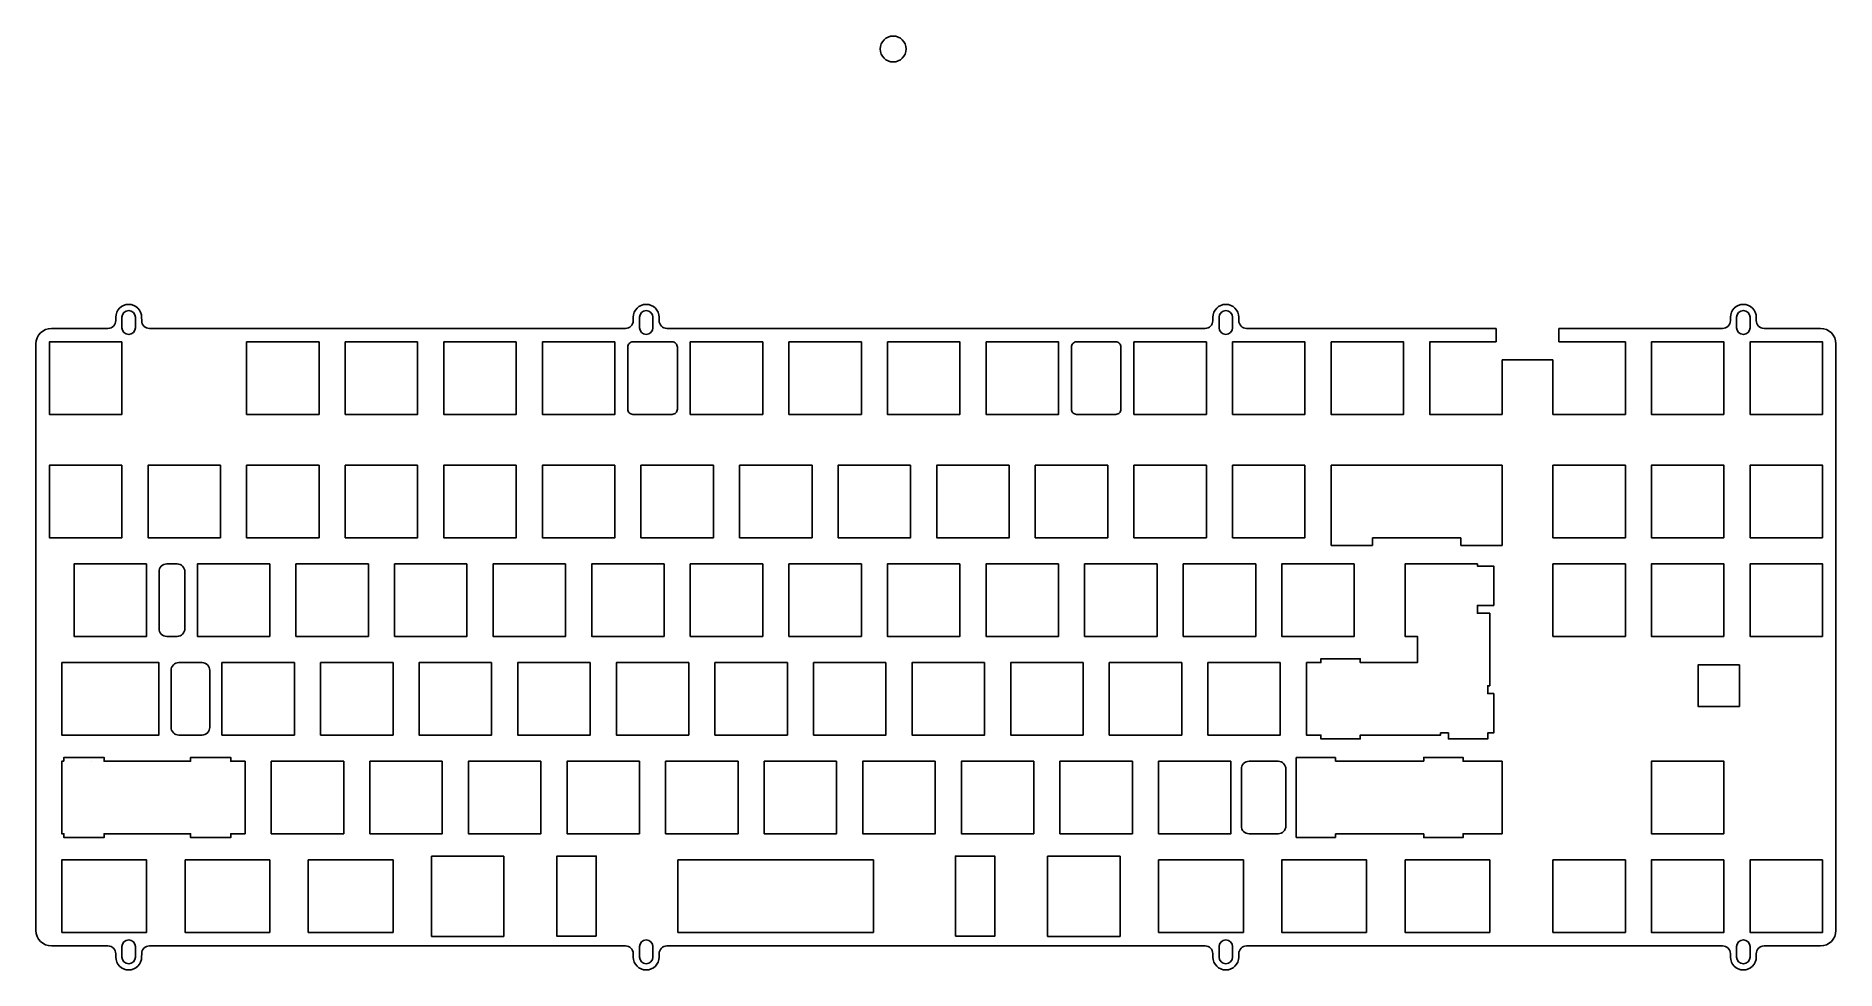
# Model space of a CAD drawing. Header units: millimetres. Extents: x 160 to 507, y 124 to 305.
import ezdxf

# ---------------------------------------------------------------- set-up
doc = ezdxf.new("R2010")
doc.units = ezdxf.units.MM

msp = doc.modelspace()

# ---------------------------------------------------------------- linework, layer by layer
for p, q in [((173.57, 248.1), (162.66, 248.1)), ((175.07, 250.24), (175.07, 249.6)), ((176.27, 250.24), (176.27, 248.24)), ((178.87, 250.24), (178.87, 248.24)), ((180.07, 250.24), (180.08, 249.57)), ((273.56, 248.1), (181.58, 248.1)), ((275.07, 250.24), (275.06, 249.57)), ((276.27, 250.24), (276.27, 248.24)), ((278.87, 250.24), (278.87, 248.24)), ((280.07, 250.24), (280.07, 249.6)), ((385.56, 248.1), (281.57, 248.1)), ((387.07, 250.24), (387.06, 249.57)), ((388.27, 250.24), (388.27, 248.24)), ((390.87, 250.24), (390.87, 248.24)), ((392.07, 250.24), (392.07, 249.6)), ((441.82, 248.1), (393.57, 248.1)), ((441.82, 248.1), (441.82, 245.5)), ((485.56, 248.1), (453.92, 248.1)), ((453.92, 248.1), (453.92, 245.5)), ((487.07, 250.24), (487.06, 249.57)), ((488.27, 250.24), (488.27, 248.24)), ((490.87, 250.24), (490.87, 248.24)), ((492.07, 250.24), (492.07, 249.6)), ((504.47, 248.1), (493.57, 248.1)), ((159.66, 245.1), (159.66, 131.88)), ((507.47, 245.1), (507.47, 131.88)), ((442.96, 242), (452.77, 242)), ((409.91, 206.19), (409.91, 221.68)), ((442.96, 221.68), (442.96, 206.19)), ((434.95, 207.68), (417.92, 207.68)), ((417.92, 206.19), (417.92, 207.68)), ((434.95, 206.19), (434.95, 207.68)), ((236.08, 146.23), (236.08, 130.73)), ((250.08, 130.73), (250.08, 146.23)), ((355.14, 130.73), (355.14, 146.23)), ((355.14, 146.23), (369.14, 146.23)), ((369.14, 146.23), (369.14, 130.73)), ((321.52, 145.48), (283.71, 145.48)), ((283.71, 131.48), (283.71, 145.48)), ((321.52, 131.48), (321.52, 145.48)), ((162.66, 128.88), (173.57, 128.88)), ((176.27, 126.74), (176.27, 128.74)), ((178.87, 126.74), (178.87, 128.74)), ((181.58, 128.88), (273.56, 128.88)), ((276.27, 126.74), (276.27, 128.74)), ((278.87, 126.74), (278.87, 128.74)), ((281.57, 128.88), (385.56, 128.88)), ((283.71, 131.48), (321.52, 131.48)), ((369.14, 130.73), (355.14, 130.73)), ((388.27, 126.74), (388.27, 128.74)), ((390.87, 126.74), (390.87, 128.74)), ((393.57, 128.88), (485.56, 128.88)), ((488.27, 126.74), (488.27, 128.74)), ((490.87, 126.74), (490.87, 128.74)), ((493.57, 128.88), (504.47, 128.88)), ((175.07, 126.74), (175.07, 127.38)), ((180.07, 126.74), (180.08, 127.41)), ((275.07, 126.74), (275.06, 127.41)), ((280.07, 126.74), (280.07, 127.38)), ((387.07, 126.74), (387.06, 127.41)), ((392.07, 126.74), (392.07, 127.38)), ((487.07, 126.74), (487.06, 127.41)), ((492.07, 126.74), (492.07, 127.38))]:
    msp.add_line(p, q)
at = {"linetype": 'Continuous'}
for p, q in [((409.91, 221.68), (442.96, 221.68)), ((409.91, 206.19), (417.92, 206.19)), ((442.96, 206.19), (434.95, 206.19)), ((410.78, 165.28), (403.18, 165.28)), ((403.18, 165.28), (403.18, 149.79)), ((410.78, 164.53), (410.78, 165.28)), ((427.8, 164.53), (410.78, 164.53)), ((403.18, 149.79), (410.78, 149.79)), ((410.78, 149.79), (410.78, 150.53)), ((410.78, 150.53), (427.8, 150.53)), ((250.08, 146.23), (236.08, 146.23)), ((236.08, 130.73), (250.08, 130.73))]:
    msp.add_line(p, q, dxfattribs=at)
for points in [[(176.26, 245.5), (176.26, 231.5), (162.26, 231.5), (162.26, 245.5)], [(214.36, 245.5), (214.36, 231.5), (200.36, 231.5), (200.36, 245.5)], [(233.41, 245.5), (233.41, 231.5), (219.41, 231.5), (219.41, 245.5)], [(252.46, 245.5), (252.46, 231.5), (238.46, 231.5), (238.46, 245.5)], [(271.51, 245.5), (271.51, 231.5), (257.51, 231.5), (257.51, 245.5)], [(286.09, 245.5), (286.09, 231.5), (300.09, 231.5), (300.09, 245.5)], [(305.14, 245.5), (305.14, 231.5), (319.14, 231.5), (319.14, 245.5)], [(324.19, 245.5), (324.19, 231.5), (338.19, 231.5), (338.19, 245.5)], [(343.24, 245.5), (343.24, 231.5), (357.24, 231.5), (357.24, 245.5)], [(371.81, 245.5), (371.81, 231.5), (385.81, 231.5), (385.81, 245.5)], [(390.86, 245.5), (390.86, 231.5), (404.86, 231.5), (404.86, 245.5)], [(409.91, 245.5), (409.91, 231.5), (423.91, 231.5), (423.91, 245.5)], [(485.82, 231.5), (485.82, 245.5), (471.82, 245.5), (471.82, 231.5)], [(504.87, 231.5), (504.87, 245.5), (490.87, 245.5), (490.87, 231.5)], [(176.26, 221.68), (176.26, 207.68), (162.26, 207.68), (162.26, 221.68)], [(195.31, 221.68), (195.31, 207.68), (181.31, 207.68), (181.31, 221.68)], [(214.36, 221.68), (214.36, 207.68), (200.36, 207.68), (200.36, 221.68)], [(233.41, 221.68), (233.41, 207.68), (219.41, 207.68), (219.41, 221.68)], [(252.46, 221.68), (252.46, 207.68), (238.46, 207.68), (238.46, 221.68)], [(271.51, 221.68), (271.51, 207.68), (257.51, 207.68), (257.51, 221.68)], [(290.56, 221.68), (290.56, 207.68), (276.56, 207.68), (276.56, 221.68)], [(309.61, 221.68), (309.61, 207.68), (295.61, 207.68), (295.61, 221.68)], [(328.66, 221.68), (328.66, 207.68), (314.66, 207.68), (314.66, 221.68)], [(347.71, 221.68), (347.71, 207.68), (333.71, 207.68), (333.71, 221.68)], [(366.76, 221.68), (366.76, 207.68), (352.76, 207.68), (352.76, 221.68)], [(385.81, 221.68), (385.81, 207.68), (371.81, 207.68), (371.81, 221.68)], [(404.86, 221.68), (404.86, 207.68), (390.86, 207.68), (390.86, 221.68)], [(466.77, 207.68), (466.77, 221.68), (452.77, 221.68), (452.77, 207.68)], [(485.82, 207.68), (485.82, 221.68), (471.82, 221.68), (471.82, 207.68)], [(504.87, 207.68), (504.87, 221.68), (490.87, 221.68), (490.87, 207.68)], [(181.02, 202.63), (181.02, 188.63), (167.02, 188.63), (167.02, 202.63)], [(204.84, 202.63), (204.84, 188.63), (190.84, 188.63), (190.84, 202.63)], [(223.89, 202.63), (223.89, 188.63), (209.89, 188.63), (209.89, 202.63)], [(242.94, 202.63), (242.94, 188.63), (228.94, 188.63), (228.94, 202.63)], [(261.99, 202.63), (261.99, 188.63), (247.99, 188.63), (247.99, 202.63)], [(281.04, 202.63), (281.04, 188.63), (267.04, 188.63), (267.04, 202.63)], [(300.09, 202.63), (300.09, 188.63), (286.09, 188.63), (286.09, 202.63)], [(319.14, 202.63), (319.14, 188.63), (305.14, 188.63), (305.14, 202.63)], [(338.19, 202.63), (338.19, 188.63), (324.19, 188.63), (324.19, 202.63)], [(357.24, 202.63), (357.24, 188.63), (343.24, 188.63), (343.24, 202.63)], [(376.29, 202.63), (376.29, 188.63), (362.29, 188.63), (362.29, 202.63)], [(395.34, 202.63), (395.34, 188.63), (381.34, 188.63), (381.34, 202.63)], [(414.39, 202.63), (414.39, 188.63), (400.39, 188.63), (400.39, 202.63)], [(405.15, 183.58), (407.94, 183.58), (407.94, 184.33), (415.54, 184.33), (415.54, 183.58), (426.58, 183.58), (426.58, 188.63), (424.2, 188.63), (424.2, 202.63), (438.2, 202.63), (438.2, 202.22), (441.33, 202.22), (441.33, 194.62), (438.2, 194.62), (438.2, 193.11), (440.58, 193.11), (440.58, 179.11), (440.17, 179.11), (440.17, 177.6), (441.33, 177.6), (441.33, 170), (440.17, 170), (440.17, 168.84), (432.57, 168.84), (432.57, 170), (431.06, 170), (431.06, 169.58), (415.54, 169.58), (415.54, 168.84), (407.94, 168.84), (407.94, 169.58), (405.15, 169.58)], [(466.77, 188.63), (466.77, 202.63), (452.77, 202.63), (452.77, 188.63)], [(485.82, 188.63), (485.82, 202.63), (471.82, 202.63), (471.82, 188.63)], [(504.87, 188.63), (504.87, 202.63), (490.87, 202.63), (490.87, 188.63)], [(164.64, 183.58), (164.64, 169.58), (183.41, 169.58), (183.41, 183.58)], [(209.6, 183.58), (209.6, 169.58), (195.6, 169.58), (195.6, 183.58)], [(228.65, 183.58), (228.65, 169.58), (214.65, 169.58), (214.65, 183.58)], [(247.7, 183.58), (247.7, 169.58), (233.7, 169.58), (233.7, 183.58)], [(266.75, 183.58), (266.75, 169.58), (252.75, 169.58), (252.75, 183.58)], [(285.8, 183.58), (285.8, 169.58), (271.8, 169.58), (271.8, 183.58)], [(304.85, 183.58), (304.85, 169.58), (290.85, 169.58), (290.85, 183.58)], [(323.9, 183.58), (323.9, 169.58), (309.9, 169.58), (309.9, 183.58)], [(342.95, 183.58), (342.95, 169.58), (328.95, 169.58), (328.95, 183.58)], [(362, 183.58), (362, 169.58), (348, 169.58), (348, 183.58)], [(381.05, 183.58), (381.05, 169.58), (367.05, 169.58), (367.05, 183.58)], [(400.1, 183.58), (400.1, 169.58), (386.1, 169.58), (386.1, 183.58)], [(488.82, 183.13), (488.82, 175.13), (480.82, 175.13), (480.82, 183.13)], [(165.06, 164.53), (165.06, 165.28), (172.81, 165.28), (172.81, 164.53), (189.53, 164.53), (189.53, 165.28), (197.28, 165.28), (197.28, 164.53), (200.07, 164.53), (200.07, 150.53), (197.28, 150.53), (197.28, 149.79), (189.53, 149.79), (189.53, 150.53), (172.81, 150.53), (172.81, 149.79), (165.06, 149.79), (165.06, 150.53), (164.64, 150.53), (164.64, 164.53)], [(170.43, 164.53), (170.43, 164.53)], [(219.12, 164.53), (219.12, 150.53), (205.12, 150.53), (205.12, 164.53)], [(238.17, 164.53), (238.17, 150.53), (224.17, 150.53), (224.17, 164.53)], [(257.22, 164.53), (257.22, 150.53), (243.22, 150.53), (243.22, 164.53)], [(276.27, 164.53), (276.27, 150.53), (262.27, 150.53), (262.27, 164.53)], [(295.32, 164.53), (295.32, 150.53), (281.32, 150.53), (281.32, 164.53)], [(314.37, 164.53), (314.37, 150.53), (300.37, 150.53), (300.37, 164.53)], [(333.42, 164.53), (333.42, 150.53), (319.42, 150.53), (319.42, 164.53)], [(352.47, 164.53), (352.47, 150.53), (338.47, 150.53), (338.47, 164.53)], [(371.52, 164.53), (371.52, 150.53), (357.52, 150.53), (357.52, 164.53)], [(390.57, 164.53), (390.57, 150.53), (376.57, 150.53), (376.57, 164.53)], [(485.82, 150.53), (485.82, 164.53), (471.82, 164.53), (471.82, 150.53)], [(164.64, 131.48), (164.64, 145.48), (181.02, 145.48), (181.02, 131.48)], [(188.46, 145.48), (204.84, 145.48), (204.84, 131.48), (188.46, 131.48)], [(212.27, 145.48), (228.65, 145.48), (228.65, 131.48), (212.27, 131.48)], [(392.96, 131.48), (376.57, 131.48), (376.57, 145.48), (392.96, 145.48)], [(416.77, 131.48), (400.39, 131.48), (400.39, 145.48), (416.77, 145.48)], [(424.2, 145.48), (440.58, 145.48), (440.58, 131.48), (424.2, 131.48)], [(466.77, 145.48), (466.77, 131.48), (452.77, 131.48), (452.77, 145.48)], [(485.82, 145.48), (485.82, 131.48), (471.82, 131.48), (471.82, 145.48)], [(504.87, 145.48), (504.87, 131.48), (490.87, 131.48), (490.87, 145.48)]]:
    msp.add_lwpolyline(points, close=True)
for points in [[(274.01, 232.5, 0.414214), (275.01, 231.5), (282.59, 231.5, 0.414214), (283.59, 232.5), (283.59, 244.5, 0.414214), (282.59, 245.5), (275.01, 245.5, 0.414214), (274.01, 244.5)], [(359.74, 232.5, 0.414214), (360.74, 231.5), (368.31, 231.5, 0.414214), (369.31, 232.5), (369.31, 244.5, 0.414214), (368.31, 245.5), (360.74, 245.5, 0.414214), (359.74, 244.5)], [(186.93, 202.63, -0.414214), (188.43, 201.13), (188.43, 190.13, -0.414214), (186.93, 188.63), (184.93, 188.63, -0.414214), (183.43, 190.13), (183.43, 201.13, -0.414214), (184.93, 202.63)], [(191.74, 169.58, 0.414214), (193.24, 171.08), (193.24, 182.08, 0.414214), (191.74, 183.58), (187.26, 183.58, 0.414214), (185.76, 182.08), (185.76, 171.08, 0.414214), (187.26, 169.58)], [(399.68, 164.53), (394.07, 164.53, 0.414214), (392.57, 163.03), (392.57, 152.03, 0.414214), (394.07, 150.53), (399.68, 150.53, 0.414214), (401.18, 152.03), (401.18, 163.03, 0.414214)]]:
    msp.add_lwpolyline(points, format="xyb", close=True)
for points in [[(441.82, 245.5), (428.96, 245.5), (428.96, 231.5), (442.96, 231.5), (442.96, 242)], [(452.77, 242), (452.77, 231.5), (466.77, 231.5), (466.77, 245.5), (453.92, 245.5)], [(427.8, 150.53), (427.8, 149.79), (435.4, 149.79), (435.4, 150.53), (442.96, 150.53), (442.96, 164.53), (435.4, 164.53), (435.4, 165.28), (427.8, 165.28), (427.8, 164.53)]]:
    msp.add_lwpolyline(points)
for points in [[(267.91, 130.74), (267.91, 146.23), (260.31, 146.23), (260.31, 130.74)], [(337.32, 130.74), (337.32, 146.23), (344.92, 146.23), (344.92, 130.74)]]:
    msp.add_lwpolyline(points, close=True, dxfattribs=at)
msp.add_circle((325.29, 302.04), 2.5)
for centre, radius, start, end in [((177.57, 250.24), 2.5, 0, 180), ((177.57, 250.24), 1.3, 0, 180), ((277.57, 250.24), 2.5, 0, 180), ((277.57, 250.24), 1.3, 0, 180), ((389.57, 250.24), 2.5, 0, 180), ((389.57, 250.24), 1.3, 0, 180), ((489.57, 250.24), 2.5, 0, 180), ((489.57, 250.24), 1.3, 0, 180), ((162.66, 245.1), 3, 90, 180), ((173.57, 249.6), 1.5, 270, 0), ((177.57, 248.24), 1.3, 180, 0), ((181.58, 249.6), 1.5, 180.9552, 270), ((273.56, 249.6), 1.5, 270, 359.0448), ((277.57, 248.24), 1.3, 180, 0), ((281.57, 249.6), 1.5, 180, 270), ((385.56, 249.6), 1.5, 270, 359.0448), ((389.57, 248.24), 1.3, 180, 0), ((393.57, 249.6), 1.5, 180, 270), ((485.56, 249.6), 1.5, 270, 359.0448), ((489.57, 248.24), 1.3, 180, 0), ((493.57, 249.6), 1.5, 180, 270), ((504.47, 245.1), 3, 0, 90), ((162.66, 131.88), 3, 180, 270), ((173.57, 127.38), 1.5, 0, 90), ((177.57, 128.74), 1.3, 0, 180), ((181.58, 127.38), 1.5, 90, 179.0448), ((273.56, 127.38), 1.5, 0.9552, 90), ((277.57, 128.74), 1.3, 0, 180), ((281.57, 127.38), 1.5, 90, 180), ((385.56, 127.38), 1.5, 0.9552, 90), ((389.57, 128.74), 1.3, 0, 180), ((393.57, 127.38), 1.5, 90, 180), ((485.56, 127.38), 1.5, 0.9552, 90), ((489.57, 128.74), 1.3, 0, 180), ((493.57, 127.38), 1.5, 90, 180), ((504.47, 131.88), 3, 270, 0), ((177.57, 126.74), 2.5, 180, 360), ((177.57, 126.74), 1.3, 180, 0), ((277.57, 126.74), 2.5, 180, 0), ((277.57, 126.74), 1.3, 180, 0), ((389.57, 126.74), 2.5, 180, 0), ((389.57, 126.74), 1.3, 180, 0), ((489.57, 126.74), 2.5, 180, 0), ((489.57, 126.74), 1.3, 180, 0)]:
    msp.add_arc(centre, radius, start, end)

doc.saveas('drawing.dxf')
